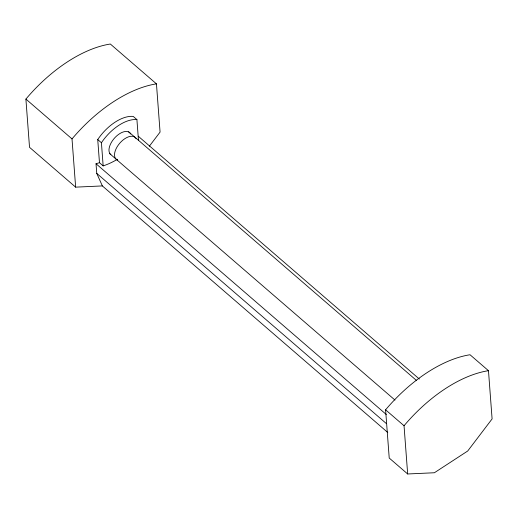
<?xml version="1.0" encoding="UTF-8"?>
<svg xmlns="http://www.w3.org/2000/svg" width="518" height="518" viewBox="0 0 518 518"><rect width="100%" height="100%" fill="white"/><g stroke="black" fill="none" stroke-linecap="round" stroke-linejoin="round"><path stroke-width="0.78" d="M149.346 146.218L160.075 132.096L156.449 83.858L110.334 44.024A111.61 60.036 -49.2 0 0 25.9 99.08L29.526 147.313L75.641 187.147L102.357 185.923L387.762 432.478M102.357 185.923L96.749 173.388L96.024 163.74L99.475 162.71L103.16 165.902A68.13 36.648 -49.2 0 0 117.489 159.272M407.666 473.976L434.382 472.753L467.709 451.016L492.1 418.92L488.474 370.687L470.027 354.752A111.61 60.036 -49.2 0 0 385.593 409.809L389.219 458.041L407.666 473.976L404.04 425.744L385.593 409.809M138.474 140.359L136.914 119.606L133.23 116.421A35.082 18.868 -49.2 0 0 97.734 139.562L99.475 162.71M138.241 136.208L419.36 379.059M128.548 131.721L416.55 380.523M97.734 139.562L101.424 142.748L103.16 165.902M109.453 153.419L394.975 400.071M25.9 99.08L72.015 138.915L75.641 187.147M96.024 163.74L386.331 414.529M96.749 173.388L386.441 423.646M117.586 160.043A14.459 7.776 -49.2 0 1 119.859 143.085A14.459 7.776 -49.2 0 1 136.176 138.798M404.04 425.744A111.61 60.036 -49.2 0 1 488.474 370.687M72.015 138.915A111.61 60.036 -49.2 0 1 156.449 83.858M110.839 154.61A14.459 7.776 -49.2 0 1 115.177 137.374A14.459 7.776 -49.2 0 1 130.64 134.02M101.424 142.748A35.082 18.868 -49.2 0 1 136.914 119.606"/></g></svg>
